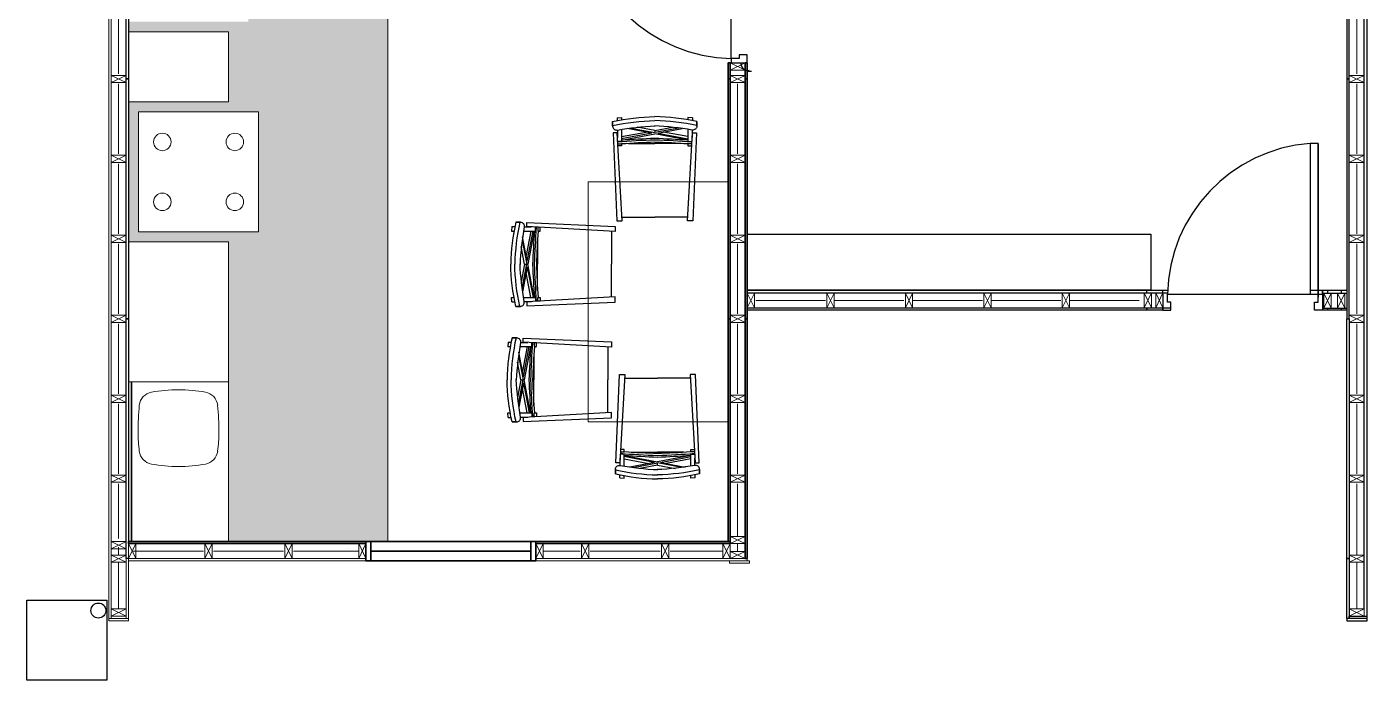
# Model space of a CAD drawing. Header units: inches. Extents: x 82 to 287, y 15 to 173.
# Drawn here: x 116.87 to 123.57, y 158.47 to 161.74 of the extents above; entities that cross this region are included whole.
import ezdxf

# ---------------------------------------------------------------- set-up
doc = ezdxf.new("R2010")
doc.units = ezdxf.units.IN
doc.header["$MEASUREMENT"] = 0
doc.linetypes.add('CENTER', pattern=[2, 1.25, -0.25, 0.25, -0.25])
doc.layers.add('_AUX', color=210, linetype='Continuous', lineweight=18, plot=False)
for name, color, linetype, lineweight in [('A-DETL-MBND', 3, 'Continuous', 18), ('A-DETL-MCUT', 4, 'Continuous', 25), ('A-DOOR-FULL', 4, 'Continuous', 25), ('A-ELEV-MBE1', 7, 'Continuous', 35), ('A-ELEV-MBE2', 4, 'Continuous', 25), ('A-FLOR-PATT', 8, 'Continuous', 18), ('A-FURN', 8, 'Continuous', 18), ('A-SECT-MCUT', 7, 'Continuous', 35), ('A-WALL-PATT', 8, 'Continuous', 18), ('A-WALL-STUD', 3, 'Continuous', 18)]:
    doc.layers.add(name, color=color, linetype=linetype, lineweight=lineweight)
doc.layers.add('ANG010029 Angely Ludres Meridienne Object by Polantis 2012-T1', color=7, linetype='Continuous', true_color=0xf0dfcc)

# ---------------------------------------------------------------- blocks, each defined once
blk = doc.blocks.new('as')
at = {"color": 7}
for p, q in [((7025.82, -66.31), (7025.82, -68.92)), ((7028.38, -64.05), (7030.94, -63.9)), ((7028.38, -64.05), (7028.38, -65.75)), ((7030.94, -63.9), (7030.94, -65.26)), ((7071.43, -64.05), (7068.87, -63.9)), ((7068.87, -63.9), (7068.87, -65.26)), ((7071.43, -64.05), (7071.43, -65.75)), ((7073.98, -66.31), (7073.98, -68.92)), ((7028.53, -71.13), (7028.53, -75.29)), ((7030.94, -70.72), (7030.94, -77.56)), ((7030.94, -74.89), (7044.98, -72.27)), ((7048.19, -72.89), (7030.94, -76.15)), ((7030.94, -76.85), (7049.9, -73.22)), ((7048.19, -72.89), (7034.17, -70.2)), ((7036.05, -69.95), (7049.9, -72.57)), ((7049.9, -71.35), (7039.82, -69.47)), ((7049.9, -71.35), (7059.99, -69.47)), ((7063.75, -69.95), (7049.9, -72.57)), ((7049.9, -71.35), (7049.9, -72.57)), ((7068.87, -76.85), (7049.9, -73.22)), ((7051.61, -72.89), (7065.64, -70.2)), ((7051.61, -72.89), (7068.87, -76.15)), ((7068.87, -74.89), (7054.82, -72.27)), ((7068.87, -70.72), (7068.87, -77.56)), ((7071.28, -71.13), (7071.28, -75.29)), ((7030.94, -77.61), (7028.66, -77.61)), ((7028.74, -78.96), (7030.94, -78.96)), ((7028.83, -80.17), (7028.74, -78.96)), ((7030.94, -80.17), (7028.83, -80.17)), ((7030.94, -79.09), (7030.94, -80.17)), ((7034.85, -78.81), (7049.9, -78.81)), ((7064.95, -78.81), (7049.9, -78.81)), ((7068.87, -77.61), (7071.14, -77.61)), ((7071.07, -78.96), (7068.87, -78.96)), ((7068.87, -79.09), (7068.87, -80.17)), ((7068.87, -80.17), (7070.97, -80.17)), ((7070.97, -80.17), (7071.07, -78.96)), ((7031.12, -120.99), (7049.9, -120.99)), ((7068.68, -120.99), (7049.9, -120.99))]:
    blk.add_line(p, q, dxfattribs=at)
for points in [[(7025.82, -68.92), (7025.82, -66.31, -0.053527), (7049.9, -63.45, -0.082687)], [(7025.82, -68.57, -0.047661), (7049.9, -65.71)], [(7025.82, -68.92, 0.44803), (7028.53, -71.13, -0.031749), (7050.05, -68.72, 0.035025)], [(7073.98, -68.92, -0.44803), (7071.28, -71.13, 0.031749), (7049.75, -68.72, -0.035025)], [(7073.98, -68.92), (7073.98, -66.31, 0.053527), (7049.9, -63.45, 0.082687)], [(7073.98, -68.57, 0.047661), (7049.9, -65.71)]]:
    blk.add_lwpolyline(points, format="xyb", dxfattribs=at)
for points in [[(7031.24, -123.1), (7028.38, -72.63), (7026.13, -72.63), (7028.23, -123.1), (7031.24, -123.1)], [(7068.56, -123.1), (7071.43, -72.63), (7073.68, -72.63), (7071.58, -123.1), (7068.56, -123.1)]]:
    blk.add_lwpolyline(points, dxfattribs=at)
for centre, start, end in [((7065.1, -533.52), 91.90175, 94.27847), ((7034.71, -533.52), 85.72153, 88.09825), ((7065.1, -534.42), 91.90175, 94.56128), ((7065.1, -535.63), 91.90175, 94.27847), ((7034.71, -534.42), 85.43872, 88.09825), ((7034.71, -535.63), 85.72153, 88.09825)]:
    blk.add_arc(centre, 457.82, start, end, dxfattribs=at)

msp = doc.modelspace()

# ---------------------------------------------------------------- hatches: boundary and pattern name
at = {"layer": 'A-FLOR-PATT'}
h = msp.add_hatch(dxfattribs=at)
h.set_pattern_fill('DOTS', color=0, scale=0.02, style=0)
h.set_pattern_definition([(0, (-340.1699, 135.816882), (0.015875, 0.03175), [0, -0.03175])])
h.paths.add_polyline_path([(118.6746, 162.9714), (117.3776, 162.9714), (117.3776, 162.4714), (117.9782, 162.4714), (117.9782, 162.4144), (117.3776, 162.4144), (117.3776, 159.9634), (117.8776, 159.9634), (117.8776, 159.1634), (118.6746, 159.1634)])
h.paths.add_polyline_path([(117.4276, 160.7134), (118.0276, 160.7134), (118.0276, 161.3134), (117.4276, 161.3134)], flags=16)
h.paths.add_polyline_path([(117.8771, 161.7144), (117.3776, 161.7144), (117.3776, 161.3634), (117.8771, 161.3634)], flags=16)
h.paths.add_polyline_path([(117.9776, 162.3644), (117.3776, 162.3644), (117.3776, 161.7644), (117.9776, 161.7644)], flags=16)
h.paths.add_polyline_path([(117.8776, 160.6634), (117.3776, 160.6634), (117.3776, 159.9634), (117.8776, 159.9634)], flags=16)

# ---------------------------------------------------------------- linework, layer by layer
for p, q in [((123.5746, 158.7674), (123.5746, 166.2895)), ((120.3926, 161.5806), (120.3926, 162.2962)), ((123.3292, 161.1563), (123.3292, 160.3873)), ((120.4726, 160.4075), (122.5751, 160.4075)), ((122.4729, 160.4075), (122.4729, 160.4214)), ((122.5527, 160.4075), (122.5527, 160.4214)), ((122.5527, 160.402), (122.5527, 160.4075)), ((123.3514, 160.4069), (123.4726, 160.4069)), ((123.3764, 160.4214), (123.3764, 160.4069)), ((123.4443, 160.4214), (123.4443, 160.4069)), ((122.5749, 160.402), (123.2893, 160.402)), ((122.5527, 160.3221), (120.4726, 160.3221)), ((122.4729, 160.3321), (122.4729, 160.3326)), ((122.5527, 160.3221), (122.5927, 160.3221)), ((123.3584, 160.3321), (123.3514, 160.3321)), ((123.3514, 160.3321), (123.4726, 160.3321)), ((123.3764, 160.3321), (123.3764, 160.3221)), ((123.4443, 160.3321), (123.4443, 160.3221)), ((120.4836, 159.0674), (120.4836, 159.0674))]:
    msp.add_line(p, q)
at = {"color": 4}
for p, q in [((120.4726, 160.4214), (120.4726, 160.7014)), ((120.4726, 160.7014), (122.4926, 160.7014)), ((122.4926, 160.7014), (122.4926, 160.4214)), ((122.4926, 160.4214), (120.4726, 160.4214))]:
    msp.add_line(p, q, dxfattribs=at)
at = {"layer": '_AUX', "color": 0}
for points in [[(118.6746, 162.9714), (117.3776, 162.9714), (117.3776, 162.4714), (117.9782, 162.4714), (117.9782, 162.4144), (117.3776, 162.4144), (117.3776, 159.9634), (117.8776, 159.9634), (117.8776, 159.1634), (118.6746, 159.1634)], [(117.8771, 161.7144), (117.3776, 161.7144), (117.3776, 161.3634), (117.8771, 161.3634)], [(117.4276, 160.7134), (118.0276, 160.7134), (118.0276, 161.3134), (117.4276, 161.3134)], [(117.8776, 160.6634), (117.3776, 160.6634), (117.3776, 159.9634), (117.8776, 159.9634)]]:
    msp.add_lwpolyline(points, close=True, dxfattribs=at)
at = {"layer": 'A-DETL-MBND', "color": 0}
msp.add_line((117.2796, 158.7674), (117.2796, 158.7784), dxfattribs=at)
for points in [[(117.2906, 162.7034), (117.2906, 158.7784), (117.2796, 158.7784), (117.2796, 162.6784)], [(117.2796, 158.7784), (117.3776, 158.7784), (117.3776, 158.7674), (117.2796, 158.7674)], [(117.2906, 158.7784), (117.3656, 158.7784), (117.3656, 158.7904), (117.2906, 158.7904)]]:
    msp.add_lwpolyline(points, dxfattribs=at)
for points in [[(117.3656, 158.7784), (117.3656, 159.0784), (117.3776, 159.0784), (117.3776, 158.7784)], [(118.5656, 159.0784), (118.5656, 159.0674), (117.3776, 159.0674), (117.3776, 159.0784)], [(120.4726, 159.0784), (120.4726, 159.0674), (119.4156, 159.0674), (119.4156, 159.0784)], [(120.4836, 159.0564), (120.4836, 159.0674), (120.3836, 159.0674), (120.3836, 159.0564)]]:
    msp.add_lwpolyline(points, close=True, dxfattribs=at)
at = {"layer": 'A-DETL-MCUT', "color": 0}
for points in [[(117.3776, 161.8284), (117.3776, 161.4784), (117.3656, 161.4784), (117.3656, 162.7034)], [(117.3776, 159.0784), (117.3776, 159.0784), (117.3656, 159.0784), (117.3656, 160.2784), (117.3776, 160.2784), (117.3776, 159.1534)], [(123.5746, 158.7784), (123.4726, 158.7784), (123.4726, 158.7674), (123.5746, 158.7674)], [(123.5746, 158.7784), (123.4846, 158.7784), (123.4846, 158.7904), (123.5746, 158.7904)]]:
    msp.add_lwpolyline(points, dxfattribs=at)
for points in [[(123.4846, 161.4784), (123.4846, 162.6784), (123.4726, 162.6784), (123.4726, 161.4784)], [(117.3656, 160.2784), (117.3656, 161.4784), (117.3776, 161.4784), (117.3776, 160.2784)], [(123.4846, 160.2784), (123.4846, 161.4784), (123.4726, 161.4784), (123.4726, 160.2784)], [(123.4726, 159.0784), (123.4726, 160.2784), (123.4846, 160.2784), (123.4846, 159.0784)], [(123.4726, 158.7784), (123.4726, 159.0784), (123.4846, 159.0784), (123.4846, 158.7784)]]:
    msp.add_lwpolyline(points, close=True, dxfattribs=at)
at = {"layer": 'A-DOOR-FULL', "color": 0, "linetype": 'CENTER'}
for p, q in [((122.5527, 160.402), (122.5527, 160.3221)), ((122.5749, 160.362), (122.5749, 160.402)), ((122.5927, 160.362), (122.5749, 160.362)), ((122.5927, 160.3221), (122.5927, 160.362)), ((123.3115, 160.3221), (123.3115, 160.362)), ((123.3115, 160.362), (123.3292, 160.362)), ((123.3292, 160.402), (123.3514, 160.402)), ((123.3292, 160.362), (123.3292, 160.402)), ((123.3514, 160.402), (123.3514, 160.3221)), ((123.4726, 160.3221), (123.3115, 160.3221))]:
    msp.add_line(p, q, dxfattribs=at)
for points in [[(120.3926, 161.5806), (120.3926, 161.5584), (120.4726, 161.5584), (120.4726, 161.5984), (120.4326, 161.5984), (120.4326, 161.5806), (120.3926, 161.5806)], [(123.2893, 161.1563), (123.2893, 160.402), (123.3292, 160.402), (123.3292, 161.1563), (123.2893, 161.1563)]]:
    msp.add_lwpolyline(points, dxfattribs=at)
for centre, radius, start, end in [((120.4101, 162.3557), 0.7753, 184.40465, 268.71036), ((123.3488, 160.3845), 0.774, 94.40465, 178.71036)]:
    msp.add_arc(centre, radius, start, end, dxfattribs=at)
at = {"layer": 'A-ELEV-MBE1', "color": 0}
for p, q in [((118.5656, 159.1634), (119.4156, 159.1634)), ((118.5656, 159.0674), (119.4156, 159.0674))]:
    msp.add_line(p, q, dxfattribs=at)
at = {"layer": 'A-ELEV-MBE1', "color": 0, "linetype": 'Continuous'}
msp.add_line((118.5906, 159.1159), (119.3901, 159.1159), dxfattribs=at)
at = {"layer": 'A-ELEV-MBE1', "color": 0}
for points in [[(118.5656, 159.1634), (118.5906, 159.1634), (118.5906, 159.0674), (118.5656, 159.0674)], [(119.3906, 159.1634), (119.4156, 159.1634), (119.4156, 159.0674), (119.3906, 159.0674)]]:
    msp.add_lwpolyline(points, close=True, dxfattribs=at)
at = {"layer": 'A-ELEV-MBE2', "color": 0}
for p, q in [((123.5596, 158.8264), (123.5596, 166.2304)), ((120.4726, 160.4214), (122.5756, 160.4214)), ((123.2893, 160.4214), (123.4726, 160.4214)), ((120.4726, 160.3326), (122.5927, 160.3326))]:
    msp.add_line(p, q, dxfattribs=at)
at = {"layer": 'A-ELEV-MBE2', "color": 0, "ltscale": 0.05}
msp.add_lwpolyline([(116.8688, 158.8701), (117.2688, 158.8701), (117.2688, 158.4701), (116.8688, 158.4701)], close=True, dxfattribs=at)
msp.add_circle((117.2269, 158.8186), 0.0375, dxfattribs=at)
at = {"layer": 'A-FURN', "color": 0}
for p, q in [((120.3776, 160.9634), (119.6776, 160.9634)), ((119.6776, 160.9634), (119.6776, 159.7634)), ((120.3776, 159.7634), (120.3776, 160.9634)), ((117.3776, 159.9634), (117.8776, 159.9634)), ((117.3776, 159.1634), (117.3776, 159.9634)), ((117.8776, 159.9634), (117.8776, 159.1634)), ((119.6776, 159.7634), (120.3776, 159.7634)), ((117.8776, 159.1634), (117.3776, 159.1634))]:
    msp.add_line(p, q, dxfattribs=at)
at = {"layer": 'A-FURN', "color": 0, "linetype": 'Continuous'}
msp.add_line((118.4733, 159.1285), (118.4733, 159.1285), dxfattribs=at)
at = {"layer": 'A-FURN', "color": 0}
for points in [[(117.3776, 161.7144), (117.3776, 161.3634), (117.8771, 161.3634), (117.8771, 161.7144)], [(118.0276, 161.3134), (118.0276, 160.7134), (117.4276, 160.7134), (117.4276, 161.3134)], [(117.3776, 159.9634), (117.8776, 159.9634), (117.8776, 160.6634), (117.3776, 160.6634)]]:
    msp.add_lwpolyline(points, close=True, dxfattribs=at)
for centre in [(117.5467, 161.1634), (117.9094, 161.1634), (117.5467, 160.8634), (117.9094, 160.8634)]:
    msp.add_circle(centre, 0.0438, dxfattribs=at)
for centre, radius, start, end in [((117.506, 159.8374), 0.075, 100.38124, 172.77), ((117.506, 159.8374), 0.075, 100.38124, 172.77), ((117.6276, 159.1734), 0.75, 90, 100.38124), ((117.6276, 159.1734), 0.75, 90, 100.38124), ((117.6276, 159.1734), 0.75, 79.61876, 90), ((117.6276, 159.1734), 0.75, 79.61876, 90), ((117.7493, 159.8374), 0.075, 7.23, 79.61876), ((117.7493, 159.8374), 0.075, 7.23, 79.61876), ((118.9875, 159.7105), 1.5619, 174.99166, 180.0013), ((118.9875, 159.7105), 1.5619, 174.99166, 180.0013), ((116.2677, 159.7105), 1.5619, 359.9987, 5.00834), ((116.2677, 159.7105), 1.5619, 359.9987, 5.00834), ((118.1756, 159.7104), 0.75, 180, 187.23), ((118.1756, 159.7104), 0.75, 180, 187.23), ((117.0796, 159.7104), 0.75, 352.77, 0), ((117.0796, 159.7104), 0.75, 352.77, 0), ((117.506, 159.6255), 0.075, 187.23, 259.61876), ((117.506, 159.6255), 0.075, 187.23, 259.61876), ((117.7493, 159.6255), 0.075, 280.38124, 352.77), ((117.7493, 159.6255), 0.075, 280.38124, 352.77), ((117.6276, 160.2894), 0.75, 259.61876, 270), ((117.6276, 160.2894), 0.75, 259.61876, 270), ((117.6276, 160.2894), 0.75, 270, 280.38124), ((117.6276, 160.2894), 0.75, 270, 280.38124)]:
    msp.add_arc(centre, radius, start, end, dxfattribs=at)
at = {"layer": 'A-SECT-MCUT', "color": 0}
for p, q in [((123.3514, 160.4214), (123.3514, 160.402)), ((122.4729, 160.3221), (122.4729, 160.3321)), ((122.5527, 160.3321), (122.5527, 160.3221)), ((117.3926, 159.1634), (117.3926, 159.9634))]:
    msp.add_line(p, q, dxfattribs=at)
for points in [[(120.3776, 161.4784), (120.3876, 161.4784), (120.3876, 161.5584), (120.3776, 161.5584)], [(120.4726, 161.4784), (120.4626, 161.4784), (120.4626, 161.5584), (120.4726, 161.5584)], [(120.3876, 161.4784), (120.3876, 160.2784), (120.3776, 160.2784), (120.3776, 161.4784)], [(120.4726, 161.4784), (120.4726, 160.2784), (120.4626, 160.2784), (120.4626, 161.4784)], [(120.3876, 160.2784), (120.3876, 159.1634), (120.3776, 159.1634), (120.3776, 160.2784)], [(120.4726, 160.2784), (120.4726, 159.0784), (120.4626, 159.0784), (120.4626, 160.2784)], [(117.3776, 159.1634), (118.5656, 159.1634), (118.5656, 159.1534), (117.3776, 159.1534)], [(119.4156, 159.1634), (120.3876, 159.1634), (120.3876, 159.1534), (119.4156, 159.1534)]]:
    msp.add_lwpolyline(points, close=True, dxfattribs=at)
at = {"layer": 'A-WALL-PATT', "color": 0, "ltscale": 0.1}
for p, q in [((117.3281, 161.8534), (117.3281, 161.5034)), ((123.5221, 161.8534), (123.5221, 161.5034)), ((117.3281, 161.4534), (117.3281, 161.1034)), ((120.4251, 161.4534), (120.4251, 161.1034)), ((123.5221, 161.4534), (123.5221, 161.1034)), ((117.3281, 161.0534), (117.3281, 160.7034)), ((120.4251, 161.0534), (120.4251, 160.7034)), ((123.5221, 161.0534), (123.5221, 160.7034)), ((117.3281, 160.6534), (117.3281, 160.3034)), ((120.4251, 160.6534), (120.4251, 160.3034)), ((123.5221, 160.6534), (123.5221, 160.3034)), ((120.5156, 160.37), (120.865, 160.37)), ((120.9079, 160.37), (121.2573, 160.37)), ((121.3002, 160.37), (121.6497, 160.37)), ((121.6926, 160.37), (122.042, 160.37)), ((122.0849, 160.37), (122.4344, 160.37)), ((117.3281, 160.2534), (117.3281, 159.9034)), ((120.4251, 160.2534), (120.4251, 159.9034)), ((123.5221, 160.2534), (123.5221, 159.9034)), ((117.3281, 159.8534), (117.3281, 159.5034)), ((120.4251, 159.8534), (120.4251, 159.5034)), ((123.5221, 159.8534), (123.5221, 159.5034)), ((117.3281, 159.4534), (117.3281, 159.1784)), ((120.4251, 159.4534), (120.4251, 159.1894)), ((123.5221, 159.4534), (123.5221, 159.0964)), ((117.3281, 159.0964), (117.3281, 159.1354)), ((120.4251, 159.1534), (120.4251, 159.1144)), ((117.4016, 159.1159), (117.7526, 159.1159)), ((117.8026, 159.1159), (118.1526, 159.1159)), ((118.2026, 159.1159), (118.5296, 159.1159)), ((119.4516, 159.1159), (119.6376, 159.1159)), ((119.6876, 159.1159), (120.0376, 159.1159)), ((120.0876, 159.1159), (120.3516, 159.1159)), ((117.3281, 159.0604), (117.3281, 158.8264)), ((123.5221, 159.0604), (123.5221, 158.8264))]:
    msp.add_line(p, q, dxfattribs=at)
at = {"layer": 'A-WALL-STUD', "color": 0}
for p, q in [((120.4626, 161.5584), (120.3876, 161.5224)), ((120.3876, 161.5584), (120.4626, 161.5224)), ((117.3656, 161.4964), (117.2906, 161.4604)), ((117.2906, 161.4964), (117.3656, 161.4604)), ((120.4626, 161.4964), (120.3876, 161.4604)), ((120.3876, 161.4964), (120.4626, 161.4604)), ((123.4846, 161.4964), (123.5596, 161.4604)), ((123.5596, 161.4964), (123.4846, 161.4604)), ((117.3656, 161.0964), (117.2906, 161.0604)), ((117.2906, 161.0964), (117.3656, 161.0604)), ((120.4626, 161.0964), (120.3876, 161.0604)), ((120.3876, 161.0964), (120.4626, 161.0604)), ((123.4846, 161.0964), (123.5596, 161.0604)), ((123.5596, 161.0964), (123.4846, 161.0604)), ((117.3656, 160.6964), (117.2906, 160.6604)), ((117.2906, 160.6964), (117.3656, 160.6604)), ((120.4626, 160.6964), (120.3876, 160.6604)), ((120.3876, 160.6964), (120.4626, 160.6604)), ((123.4846, 160.6964), (123.5596, 160.6604)), ((123.5596, 160.6964), (123.4846, 160.6604)), ((120.4726, 160.3326), (120.5086, 160.4074)), ((120.4726, 160.4074), (120.5086, 160.3326)), ((120.872, 160.3326), (120.9079, 160.4074)), ((120.872, 160.4074), (120.9079, 160.3326)), ((121.2643, 160.3326), (121.3003, 160.4074)), ((121.2643, 160.4074), (121.3003, 160.3326)), ((121.6567, 160.3326), (121.6926, 160.4074)), ((121.6567, 160.4074), (121.6926, 160.3326)), ((122.049, 160.3326), (122.0849, 160.4074)), ((122.049, 160.4074), (122.0849, 160.3326)), ((122.4953, 160.4075), (122.4594, 160.4075)), ((122.4594, 160.4075), (122.4594, 160.3326)), ((122.4953, 160.3326), (122.4594, 160.4075)), ((122.4953, 160.4075), (122.4594, 160.3326)), ((122.4953, 160.3326), (122.4953, 160.4075)), ((122.5527, 160.4075), (122.5168, 160.4075)), ((122.5168, 160.4075), (122.5168, 160.3326)), ((122.5527, 160.3326), (122.5168, 160.4075)), ((122.5527, 160.4075), (122.5168, 160.3326)), ((122.5527, 160.3326), (122.5527, 160.4075)), ((123.3944, 160.3321), (123.3584, 160.4069)), ((123.3944, 160.4069), (123.3584, 160.3321)), ((123.4263, 160.3321), (123.4623, 160.4069)), ((123.4263, 160.4069), (123.4623, 160.3321)), ((117.3656, 160.2964), (117.2906, 160.2604)), ((117.2906, 160.2964), (117.3656, 160.2604)), ((120.4626, 160.2964), (120.3876, 160.2604)), ((120.3876, 160.2964), (120.4626, 160.2604)), ((122.4594, 160.3326), (122.4953, 160.3326)), ((122.5168, 160.3326), (122.5527, 160.3326)), ((123.4846, 160.2964), (123.5596, 160.2604)), ((123.5596, 160.2964), (123.4846, 160.2604)), ((117.3656, 159.8964), (117.2906, 159.8604)), ((117.2906, 159.8964), (117.3656, 159.8604)), ((120.4626, 159.8964), (120.3876, 159.8604)), ((120.3876, 159.8964), (120.4626, 159.8604)), ((123.5596, 159.8964), (123.4846, 159.8604)), ((123.4846, 159.8964), (123.5596, 159.8604)), ((117.3656, 159.4964), (117.2906, 159.4604)), ((117.2906, 159.4964), (117.3656, 159.4604)), ((120.3876, 159.4964), (120.4626, 159.4604)), ((120.4626, 159.4964), (120.3876, 159.4604)), ((123.4846, 159.4964), (123.5596, 159.4604)), ((123.5596, 159.4964), (123.4846, 159.4604)), ((117.3656, 159.1634), (117.2906, 159.1274)), ((117.2906, 159.1634), (117.3656, 159.1274)), ((117.3776, 159.0784), (117.4136, 159.1534)), ((117.3776, 159.1534), (117.4136, 159.0784)), ((117.7596, 159.0784), (117.7956, 159.1534)), ((117.7596, 159.1534), (117.7956, 159.0784)), ((118.1596, 159.0784), (118.1956, 159.1534)), ((118.1596, 159.1534), (118.1956, 159.0784)), ((118.5296, 159.0784), (118.5656, 159.1534)), ((118.5296, 159.1534), (118.5656, 159.0784)), ((119.4156, 159.0784), (119.4516, 159.1534)), ((119.4156, 159.1534), (119.4516, 159.0784)), ((119.6446, 159.0784), (119.6806, 159.1534)), ((119.6446, 159.1534), (119.6806, 159.0784)), ((120.0446, 159.0784), (120.0806, 159.1534)), ((120.0446, 159.1534), (120.0806, 159.0784)), ((120.3516, 159.0784), (120.3876, 159.1534)), ((120.3516, 159.1534), (120.3876, 159.0784)), ((120.3876, 159.1894), (120.4626, 159.1534)), ((120.4626, 159.1894), (120.3876, 159.1534)), ((117.3656, 159.0964), (117.2906, 159.0604)), ((117.2906, 159.0964), (117.3656, 159.0604)), ((120.3876, 159.1144), (120.4626, 159.0784)), ((120.4626, 159.1144), (120.3876, 159.0784)), ((123.5596, 159.0964), (123.4846, 159.0604)), ((123.4846, 159.0964), (123.5596, 159.0604)), ((117.3656, 158.8264), (117.2906, 158.7904)), ((117.2906, 158.8264), (117.3656, 158.7904)), ((123.5596, 158.8264), (123.4846, 158.7904)), ((123.4846, 158.8264), (123.5596, 158.7904))]:
    msp.add_line(p, q, dxfattribs=at)
for points in [[(120.4626, 161.5584), (120.3876, 161.5584), (120.3876, 161.5224), (120.4626, 161.5224)], [(117.3656, 161.4964), (117.2906, 161.4964), (117.2906, 161.4604), (117.3656, 161.4604)], [(120.4626, 161.4964), (120.3876, 161.4964), (120.3876, 161.4604), (120.4626, 161.4604)], [(123.4846, 161.4964), (123.5596, 161.4964), (123.5596, 161.4604), (123.4846, 161.4604)], [(117.3656, 161.0964), (117.2906, 161.0964), (117.2906, 161.0604), (117.3656, 161.0604)], [(120.4626, 161.0964), (120.3876, 161.0964), (120.3876, 161.0604), (120.4626, 161.0604)], [(123.4846, 161.0964), (123.5596, 161.0964), (123.5596, 161.0604), (123.4846, 161.0604)], [(117.3656, 160.6964), (117.2906, 160.6964), (117.2906, 160.6604), (117.3656, 160.6604)], [(120.4626, 160.6964), (120.3876, 160.6964), (120.3876, 160.6604), (120.4626, 160.6604)], [(123.4846, 160.6964), (123.5596, 160.6964), (123.5596, 160.6604), (123.4846, 160.6604)], [(120.4726, 160.3326), (120.4726, 160.4074), (120.5086, 160.4074), (120.5086, 160.3326)], [(120.872, 160.3326), (120.872, 160.4074), (120.9079, 160.4074), (120.9079, 160.3326)], [(121.2643, 160.3326), (121.2643, 160.4074), (121.3003, 160.4074), (121.3003, 160.3326)], [(121.6567, 160.3326), (121.6567, 160.4074), (121.6926, 160.4074), (121.6926, 160.3326)], [(122.049, 160.3326), (122.049, 160.4074), (122.0849, 160.4074), (122.0849, 160.3326)], [(123.3944, 160.3321), (123.3944, 160.4069), (123.3584, 160.4069), (123.3584, 160.3321)], [(123.4263, 160.3321), (123.4263, 160.4069), (123.4623, 160.4069), (123.4622, 160.3321)], [(117.3656, 160.2964), (117.2906, 160.2964), (117.2906, 160.2604), (117.3656, 160.2604)], [(120.4626, 160.2964), (120.3876, 160.2964), (120.3876, 160.2604), (120.4626, 160.2604)], [(123.4846, 160.2964), (123.5596, 160.2964), (123.5596, 160.2604), (123.4846, 160.2604)], [(117.3656, 159.8964), (117.2906, 159.8964), (117.2906, 159.8604), (117.3656, 159.8604)], [(120.4626, 159.8964), (120.3876, 159.8964), (120.3876, 159.8604), (120.4626, 159.8604)], [(123.5596, 159.8964), (123.4846, 159.8964), (123.4846, 159.8604), (123.5596, 159.8604)], [(117.3656, 159.4964), (117.2906, 159.4964), (117.2906, 159.4604), (117.3656, 159.4604)], [(120.3876, 159.4964), (120.4626, 159.4964), (120.4626, 159.4604), (120.3876, 159.4604)], [(123.4846, 159.4964), (123.5596, 159.4964), (123.5596, 159.4604), (123.4846, 159.4604)], [(117.3656, 159.1634), (117.2906, 159.1634), (117.2906, 159.1274), (117.3656, 159.1274)], [(117.3776, 159.0784), (117.3776, 159.1534), (117.4136, 159.1534), (117.4136, 159.0784)], [(117.7596, 159.0784), (117.7596, 159.1534), (117.7956, 159.1534), (117.7956, 159.0784)], [(118.1596, 159.0784), (118.1596, 159.1534), (118.1956, 159.1534), (118.1956, 159.0784)], [(118.5296, 159.0784), (118.5296, 159.1534), (118.5656, 159.1534), (118.5656, 159.0784)], [(119.4156, 159.0784), (119.4156, 159.1534), (119.4516, 159.1534), (119.4516, 159.0784)], [(119.6446, 159.0784), (119.6446, 159.1534), (119.6806, 159.1534), (119.6806, 159.0784)], [(120.0446, 159.0784), (120.0446, 159.1534), (120.0806, 159.1534), (120.0806, 159.0784)], [(120.3516, 159.0784), (120.3516, 159.1534), (120.3876, 159.1534), (120.3876, 159.0784)], [(120.3876, 159.1894), (120.4626, 159.1894), (120.4626, 159.1534), (120.3876, 159.1534)], [(117.3656, 159.0964), (117.2906, 159.0964), (117.2906, 159.0604), (117.3656, 159.0604)], [(120.3876, 159.1144), (120.4626, 159.1144), (120.4626, 159.0784), (120.3876, 159.0784)], [(123.5596, 159.0964), (123.4846, 159.0964), (123.4846, 159.0604), (123.5596, 159.0604)], [(117.3656, 158.8264), (117.2906, 158.8264), (117.2906, 158.7904), (117.3656, 158.7904)], [(123.5596, 158.8264), (123.4846, 158.8264), (123.4846, 158.7904), (123.5596, 158.7904)]]:
    msp.add_lwpolyline(points, close=True, dxfattribs=at)
at = {"layer": 'ANG010029 Angely Ludres Meridienne Object by Polantis 2012-T1', "color": 6}
msp.add_lwpolyline([(120.4715, 161.5215), (120.4715, 161.5181), (120.4942, 161.5181)], dxfattribs=at)
msp.add_arc((120.4762, 161.5558), 0.0346, 183.51594, 279.84106, dxfattribs=at)

# ---------------------------------------------------------------- block references
at = {"color": 7, "xscale": 0.008749999999999999, "yscale": 0.008749999999999999, "zscale": 0.008749999999999999}
msp.add_blockref('as', (58.3238, 161.8451), dxfattribs=at)
for p, rotation in [((118.735, 98.8647), 90), ((118.7165, 98.2865), 90), ((181.7108, 158.9223), 180)]:
    msp.add_blockref('as', p, dxfattribs=dict(at, rotation=rotation))

doc.saveas('drawing.dxf')
